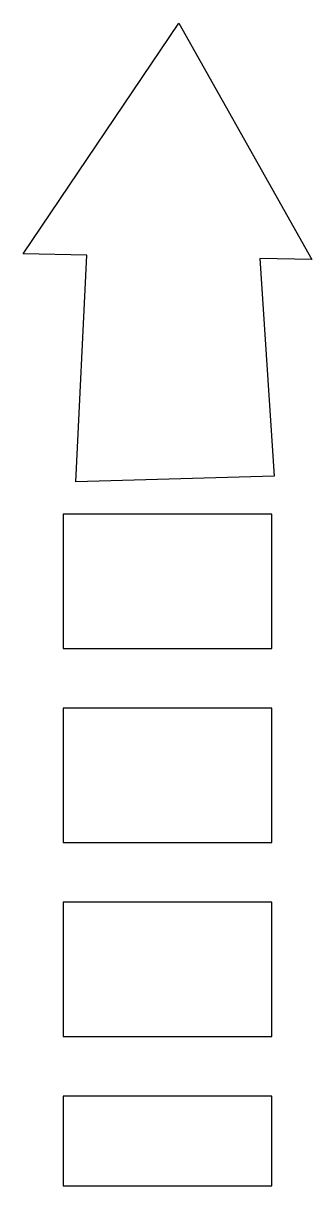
# Model space of a CAD drawing. Header units: centimetres. Extents: x -2.4 to 2.4, y -9.7 to 9.7.
import ezdxf

# ---------------------------------------------------------------- set-up
doc = ezdxf.new("R2010")
doc.units = ezdxf.units.CM
doc.header["$MEASUREMENT"] = 0
doc.layers.add('Camada 1', color=7, linetype='Continuous')

msp = doc.modelspace()

# ---------------------------------------------------------------- linework, layer by layer
at = {"layer": 'Camada 1'}
for points in [[(-1.7513, -0.73557), (1.7513, -0.73557), (1.7513, 1.51611), (-1.7513, 1.51611), (-1.7513, -0.73557)], [(-1.7513, -3.98814), (1.7513, -3.98814), (1.7513, -1.73638), (-1.7513, -1.73638), (-1.7513, -3.98814)], [(-1.7513, -7.24069), (1.7513, -7.24069), (1.7513, -4.98891), (-1.7513, -4.98891), (-1.7513, -7.24069)], [(-1.7513, -9.74254), (1.7513, -9.74254), (1.7513, -8.2413), (-1.7513, -8.2413), (-1.7513, -9.74254)]]:
    msp.add_lwpolyline(points, close=True, dxfattribs=at)
msp.add_open_spline([(2.41856, 5.78392), (2.41856, 5.78392), (0.18838, 9.74254), (0.18838, 9.74254), (0.18838, 9.74254), (0.18838, 9.74254), (-2.41856, 5.87698), (-2.41856, 5.87698), (-2.41856, 5.87698), (-2.41856, 5.87698), (-1.3516, 5.85647), (-1.3516, 5.85647), (-1.3516, 5.85647), (-1.3516, 5.85647), (-1.53905, 2.05803), (-1.53905, 2.05803), (-1.53905, 2.05803), (-1.53905, 2.05803), (1.79041, 2.15119), (1.79041, 2.15119), (1.79041, 2.15119), (1.79041, 2.15119), (1.5503, 5.80065), (1.5503, 5.80065), (1.5503, 5.80065), (1.5503, 5.80065), (2.41856, 5.78392), (2.41856, 5.78392)], degree=3, knots=[0, 0, 0, 0, 0.125, 0.125, 0.125, 0.125, 0.25, 0.25, 0.25, 0.25, 0.375, 0.375, 0.375, 0.375, 0.5, 0.5, 0.5, 0.5, 0.625, 0.625, 0.625, 0.625, 0.75, 0.75, 0.75, 0.75, 1, 1, 1, 1], dxfattribs=at)

doc.saveas('drawing.dxf')
